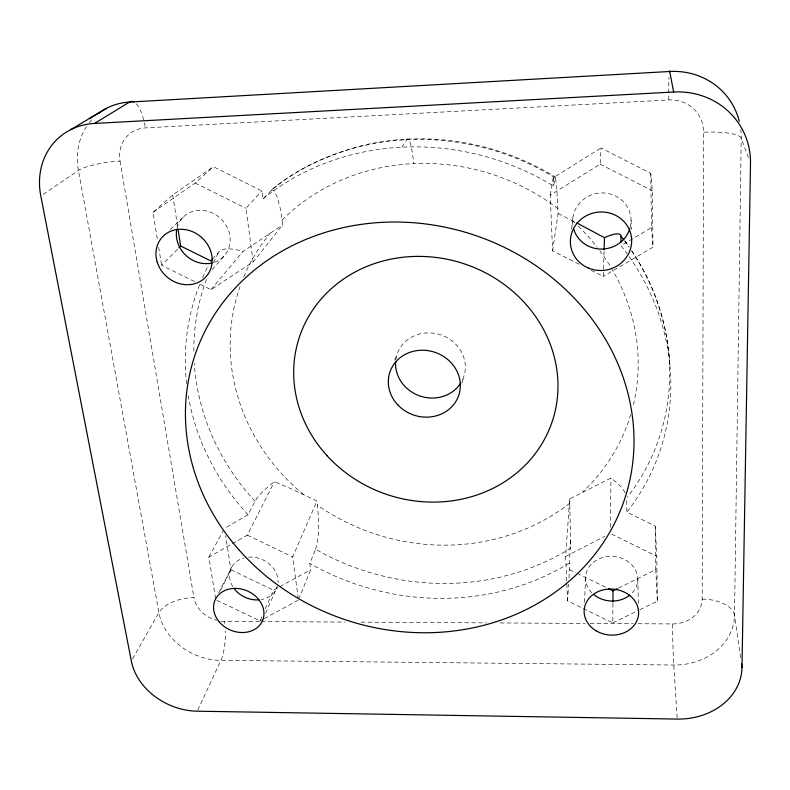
<?xml version="1.0" encoding="UTF-8"?>
<svg xmlns="http://www.w3.org/2000/svg" width="790" height="790" viewBox="0 0 790 790"><rect width="100%" height="100%" fill="white"/><g stroke="black" fill="none" stroke-linecap="round" stroke-linejoin="round"><path stroke-width="0.59" stroke-dasharray="3.95 2.96" d="M638.053 623.735L672.517 623.932A29.734 25.092 1.6 0 0 702.182 599.126L703.574 132.226A34.869 33.21 -32 0 0 668.774 99.955L145.37 127.901A32.963 29.319 49.4 0 0 120.06 161.15A33.121 6.922 -7.5 0 0 78.398 170.442L42.838 194.597M625.117 492.802A29.793 11.978 31.6 0 0 610.956 478.078L569.679 498.885L565.65 556.446L567.546 600.904L612.803 622.895L612.951 601.95M610.413 527.374L610.956 478.078M568.998 578.073L570.499 538.543L569.679 498.885M740.605 657.764L734.522 615.242L741.218 138.161A71.317 67.881 -30.7 0 0 740.773 129.678M570.479 540.439L570.212 548.527A239.874 219.916 18.5 0 1 315.575 549.257L309.808 563.458L310.618 569.778L299.351 597.823M591.147 270.299L603.264 276.401L604.074 250.993M584.57 602.276L585.558 578.853M579.031 264.206L552.595 250.894L550.215 195.14L600.173 164.172L600.993 147.967L650.782 173.375L652.303 190.726L652.994 247.191L603.264 276.401M567.546 600.904L568.622 584.087M571.624 229.07L572.918 217.29M552.595 250.894L558.105 213.488L556.772 187.822L555.34 176.98L555.656 177.74M262.961 198.942A244.821 223.521 18.5 0 1 553.593 186.075L555.301 176.97C497.858 141.766 426.521 129.787 360.931 145.824C325.282 155.946 288.626 171.292 262.961 198.942L261.934 190.953L213.369 166.71L172.733 194.992L153.003 212.322L157.487 240.022M550.215 195.14L553.247 177.78L600.993 147.967M462.101 382.824L463.671 376.998M315.575 549.257C320.217 533.675 318.686 516.966 316.869 501.038L290.997 488.674L274.416 481.732A28.598 7.179 -37.5 0 0 255.061 501.314L248.08 514.725L224.498 528.362M394.743 360.171L396.995 354.572M298.294 598.869L292.675 556.97L316.869 501.038M265.628 613.287L277.27 586.555A24.846 20.738 23.4 0 1 261.204 599.59M216.875 600.331L260.019 620.91L262.902 614.334M265.312 608.843L273.488 590.189L310.618 569.778M197.806 710.092L220.884 660.361A28.509 8.453 -88 0 0 225.308 631.062M215.581 598.623L208.856 557.138L247.319 535.146L274.416 481.732M218.652 592.984L231.875 566.884M220.647 590.16L230.937 569.807L225.634 535.669M208.856 557.138L223.343 530.485M132.542 658.949L158.899 612.556A28.756 14.467 -11.6 0 1 193.945 597.655A27.818 22.93 24.3 0 0 216.569 620.328M401.922 147.177L406.593 139.771A32.311 4.977 87.3 0 1 413.624 163.668A205.756 189.254 18.5 0 1 557.888 208.54M199.998 284.242L210.969 289.644L253.156 261.934L282.741 224.814L280.42 209.004L277.25 196.947L273.834 190.686L271.977 189.807L270.397 190.667A239.874 219.916 18.5 0 1 554.995 177.799M210.969 289.644L242.955 251.487L282.741 224.814M212.145 269.686L224.755 255.219M212.332 259.229L219.146 251.595A30.83 11.781 24.1 0 1 242.955 251.487M253.156 261.934L245.967 208.303L261.934 190.953M194.508 281.536L161.585 265.302L178.925 247.774M170.364 229.495L185.235 215.354M153.003 212.322L195.179 183.013L213.369 166.71M650.782 173.375L651.464 227.619L621.019 245.68A244.821 223.521 18.5 0 1 627.24 253.906M260.019 620.91L263.218 619.172M264.285 618.6L298.452 600.064M565.65 556.446L604.893 536.292M618.511 588.135L655.789 569.63L655.236 526.051L626.865 512.088L626.697 498.135M612.803 622.895L638.863 610.186M639.949 609.653L657.32 601.18L656.776 556.269L655.236 526.051M221.161 621.187A27.818 22.93 24.3 0 0 224.439 621.375L260.137 621.592M261.372 621.592L345.072 622.076M361.079 622.164L486.64 622.875M500.179 622.955L585.114 623.438M590.041 623.468L633.126 623.705M230.937 569.807L273.488 590.189M247.319 535.146L292.675 556.97M569.541 569.669L576.058 572.849M577.154 573.372L606.503 587.681M611.45 534.04L656.776 556.269M195.179 183.013L245.967 208.303M558.105 213.488L574.755 221.911M600.173 164.172L652.303 190.726M625.196 241.069L629.186 246.944M631.812 251.003C655.029 285.131 667.866 325.796 670.029 366.925M748.387 157.704L741.218 138.161A35.599 7.93 -2.2 0 0 703.574 132.226M120.05 161.15L193.945 597.655M158.652 247.24L161.585 265.302M172.733 194.992L177.829 227.797M651.464 227.619L652.994 247.191M677.149 717.843L673.761 665.032A30.06 0.82 88.6 0 1 672.517 623.932M655.789 569.63L657.32 601.18M553.247 177.78L553.593 186.075M631.062 220.064L631.348 229.604M637.777 578.882L638.409 604.004M631.496 250.677A239.874 219.916 18.5 0 1 627.379 497.256M255.071 501.304A239.874 219.916 18.5 0 1 194.291 363.548M193.846 351.027A239.874 219.916 18.5 0 1 206.842 278.208M213.428 262.724A239.874 219.916 18.5 0 1 219.146 251.595M624.386 240.674A239.874 219.916 18.5 0 1 628.978 247.013M629.215 256.681A244.821 223.521 18.5 0 1 626.865 512.088M569.264 563.151A244.821 223.521 18.5 0 1 309.808 563.458M248.08 514.725A244.821 223.521 18.5 0 1 187.981 393.825M186.618 383.841A244.821 223.521 18.5 0 1 199.979 283.778M202.635 277.478A244.821 223.521 18.5 0 1 208.619 265.015M303.637 494.629A205.696 189.205 18.5 0 1 239.923 286.879M243.725 276.964A205.696 189.205 18.5 0 1 270.239 233.07M282.168 219.956A205.696 189.205 18.5 0 1 413.595 163.579M569.896 503.072A205.825 189.333 18.5 0 1 317.323 505.096M630.805 414.404A205.696 189.205 18.5 0 1 582.635 492.042M572.809 220.904A205.696 189.205 18.5 0 1 575.15 223.076M578.221 226.029A205.696 189.205 18.5 0 1 597.181 247.28M599.719 250.608A205.696 189.205 18.5 0 1 633.165 405.754M176.99 228.369A28.203 25.32 42.5 0 1 220.311 218.247A28.203 25.32 42.5 0 1 214.248 262.349M572.829 224.903A29.27 28.035 -10.4 0 1 603.827 192.958A29.27 28.035 -10.4 0 1 630.074 227.836M232.695 586.486A24.846 20.738 23.4 0 1 244.031 557.908M248.406 557.148A24.846 20.738 23.4 0 1 278.001 582.566M591.848 592.836A26.139 22.318 4.4 0 1 593.399 562.352A26.139 22.318 4.4 0 1 629.107 562.431A26.139 22.318 4.4 0 1 632.198 592.925M395.829 359.667A35.175 32.291 18.5 0 1 439.714 334.516A35.175 32.291 18.5 0 1 462.436 379.99M86.584 126.43A67.387 59.714 48.9 0 0 78.417 170.442L158.899 612.556A56.692 46.442 24.2 0 0 220.884 660.351L673.761 665.032A60.682 50.925 1.8 0 0 734.512 615.242M89.25 122.707A67.387 59.714 48.9 0 1 92.134 119.32M702.182 599.126A30.632 16.254 2.8 0 1 734.522 615.242M224.439 621.384A28.509 8.453 -88 0 1 224.745 623.557M136.285 103.836A33.634 11.534 84.4 0 1 145.37 127.901M668.774 99.945A35.797 1.136 89.2 0 1 668.942 77.361"/><path stroke-width="1.19" d="M612.951 601.95L613.03 590.861L617.415 588.688M133.885 101.959A33.634 11.534 84.4 0 0 129.53 102.068L94.514 123.447A72.196 63.17 47.3 0 0 40.803 195.979L131.347 661.052A60.159 48.259 24 0 0 197.293 711.198L677.227 719.068A64.632 53.246 2.5 0 0 741.998 667.481L750.5 163.451A76.561 72.641 -26.5 0 0 673.643 92.015L669.713 71.485L129.53 102.068A67.387 59.714 48.9 0 0 98.701 113.326M604.113 249.778L604.508 237.701L576.73 222.918M212.332 259.229L210.821 260.927L180.663 246.026L178.017 229.011M178.925 247.774L180.663 246.026M70.587 129.758L106.196 108.487M89.448 118.53L101.1 111.578M94.514 123.447L673.643 92.015M608.675 588.748L613.03 590.861M741.474 663.837L741.998 667.481M604.508 237.691A32.163 7.821 -33.3 0 1 620.98 236.21L620.999 242.135M620.97 236.22A239.874 219.916 18.5 0 1 623.715 239.785M211.868 263.011A28.203 25.32 42.5 0 1 176.812 229.199M629.808 228.725A29.27 28.035 -10.4 0 1 601.17 249.067A29.27 28.035 -10.4 0 1 573.5 228.32M259.041 599.857A24.846 20.738 23.4 0 1 233.988 588.422M629.798 595.156A26.139 22.318 4.4 0 1 593.705 594.534M460.856 382.874A35.175 32.291 18.5 0 1 420.527 396.185A35.175 32.291 18.5 0 1 395.622 361.692M739.282 121.344A71.317 67.881 -30.7 0 0 669.713 71.505A35.797 1.136 89.2 0 0 669.288 71.653M238.698 549.544A226.552 202.852 18.5 0 0 620.891 509.283A226.552 202.852 18.5 0 0 369.572 223.343A226.552 202.852 18.5 0 0 238.698 549.544M327.119 455.771A133.283 121.65 18.5 0 0 551.282 424.23A133.283 121.65 18.5 0 0 399.088 257.738A133.283 121.65 18.5 0 0 327.119 455.771M157.23 262.181A29.506 26.268 41.5 0 0 204.778 277.991A29.506 26.268 41.5 0 0 190.212 230.799A29.506 26.268 41.5 0 0 157.23 262.181M588.659 268.146A30.672 29.23 -7.7 0 0 631.496 237.701A30.672 29.23 -7.7 0 0 582.931 217.843A30.672 29.23 -7.7 0 0 588.659 268.146M219.442 622.125A25.872 21.31 23.3 0 0 262.448 620.851A25.872 21.31 23.3 0 0 234.393 588.382A25.872 21.31 23.3 0 0 219.442 622.125M596.045 630.746A27.275 23.009 4.9 0 0 638.547 614.452A27.275 23.009 4.9 0 0 599.551 591.038A27.275 23.009 4.9 0 0 596.045 630.746M397.696 404.796A36.32 33.121 18.5 0 0 458.644 395.622A36.32 33.121 18.5 0 0 416.685 350.651A36.32 33.121 18.5 0 0 397.696 404.796"/></g></svg>
